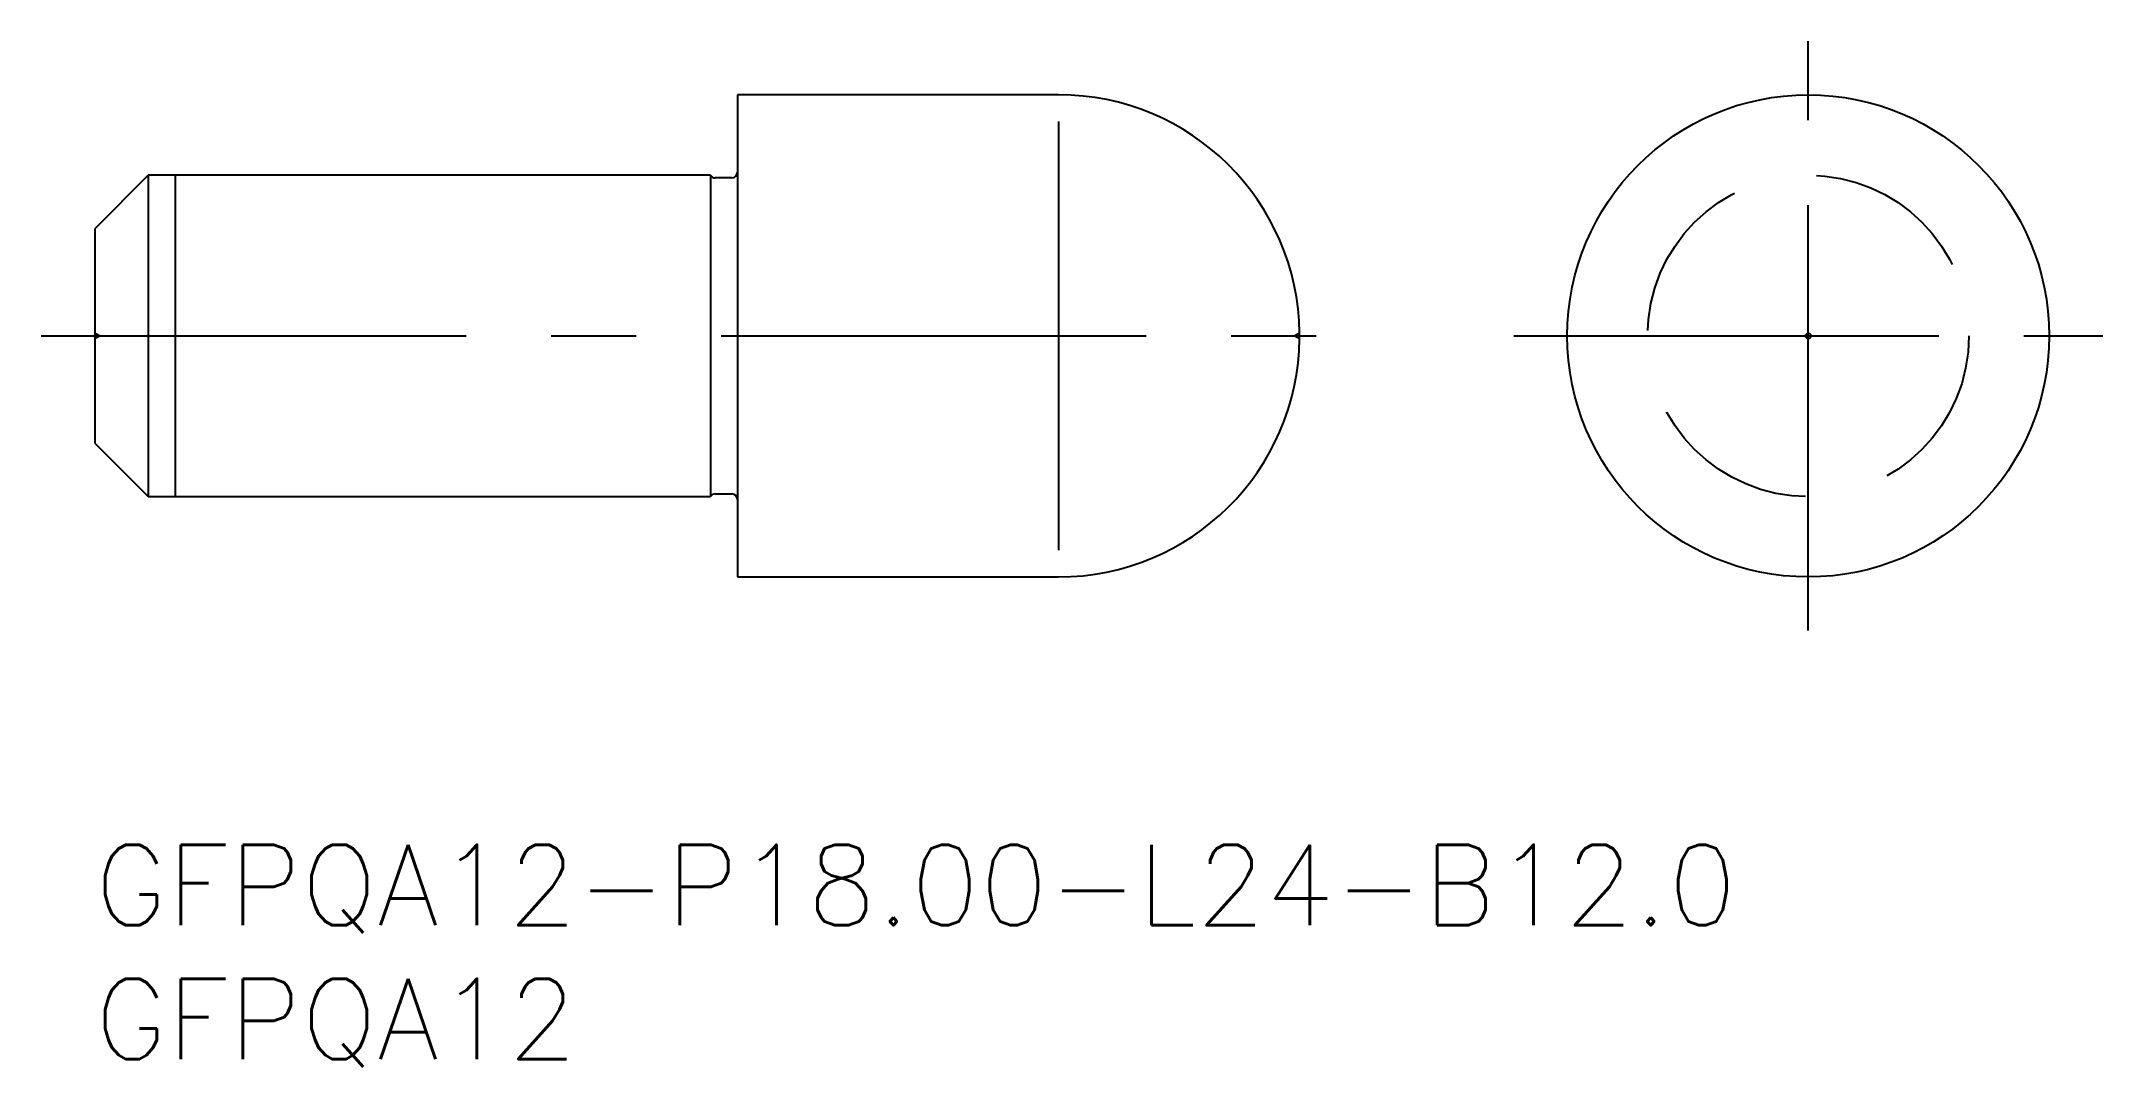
# Model space of a CAD drawing. Extents: x -2 to 75, y -8.3 to 30.
import ezdxf

# ---------------------------------------------------------------- set-up
doc = ezdxf.new("R2010")
doc.units = 0
doc.header["$LTSCALE"] = 0.5
doc.linetypes.add('CENTER', pattern=[50.8, 31.75, -6.35, 6.35, -6.35])
doc.linetypes.add('DASHED', pattern=[19.05, 12.7, -6.35])
for name, color, linetype in [('MSM_CENTER', 1, 'CENTER'), ('MSM_CONTINUOUS', 7, 'CONTINUOUS'), ('MSM_DASHED', 4, 'DASHED'), ('MSM_NARROW', 5, 'CONTINUOUS'), ('MSM_PART_NUMBER', 7, 'CONTINUOUS')]:
    doc.layers.add(name, color=color, linetype=linetype)
doc.styles.get("Standard").update_dxf_attribs({"font": 'txt.shx', "height": 1, "bigfont": 'bigfont.shx'})

# ---------------------------------------------------------------- blocks, each defined once
blk = doc.blocks.new('*U16')
at = {"layer": 'MSM_PART_NUMBER'}
blk.add_text('GFPQA12-P18.00-L24-B12.0', height=3, dxfattribs=at).set_placement((0, -3))
blk = doc.blocks.new('*U17')
at = {"layer": 'MSM_PART_NUMBER'}
blk.add_text('GFPQA12', height=3, dxfattribs=at).set_placement((0, -8))

msp = doc.modelspace()

# ---------------------------------------------------------------- linework, layer by layer
at = {"layer": 'MSM_CENTER'}
for p, q in [((63.999, 8), (63.999, 30)), ((-2, 19), (46.999, 19)), ((52.999, 19), (74.999, 19))]:
    msp.add_line(p, q, dxfattribs=at)
at = {"layer": 'MSM_CONTINUOUS'}
for p, q in [((36, 28), (24, 28)), ((24, 28), (24, 10)), ((2, 25), (0, 23)), ((23, 25), (2, 25)), ((2, 25), (2, 13)), ((23, 25), (23, 13)), ((23.8, 24.9), (23.173, 24.9)), ((0, 23), (0, 15)), ((44.999, 18.9), (44.999, 19.1)), ((0, 15), (2, 13)), ((23.173, 13.1), (23.8, 13.1)), ((2, 13), (23, 13)), ((24, 10), (36, 10))]:
    msp.add_line(p, q, dxfattribs=at)
for radius in [9, 0.0997]:
    msp.add_circle((63.999, 19), radius, dxfattribs=at)
for centre, radius, start, end in [((36, 19), 9, 0.6346, 90), ((23.173, 25.1), 0.2, 210, 270), ((23.8, 25.1), 0.2, 270, 0), ((36, 19), 9, 270, 359.3654), ((23.173, 12.9), 0.2, 90, 150), ((23.8, 12.9), 0.2, 0, 90)]:
    msp.add_arc(centre, radius, start, end, dxfattribs=at)
at = {"layer": 'MSM_DASHED'}
for p, q in [((0.173, 19), (0, 19.1)), ((0, 18.9), (0.173, 19)), ((44.999, 19.1), (44.827, 19)), ((44.827, 19), (44.999, 18.9))]:
    msp.add_line(p, q, dxfattribs=at)
msp.add_circle((63.999, 19), 6, dxfattribs=at)
at = {"layer": 'MSM_NARROW'}
for p, q in [((36, 27), (36, 11)), ((3, 25), (3, 13))]:
    msp.add_line(p, q, dxfattribs=at)

# ---------------------------------------------------------------- block references
at = {"layer": 'MSM_CONTINUOUS'}
for name in ['*U16', '*U17']:
    msp.add_blockref(name, (0, 0), dxfattribs=at)

doc.saveas('drawing.dxf')
